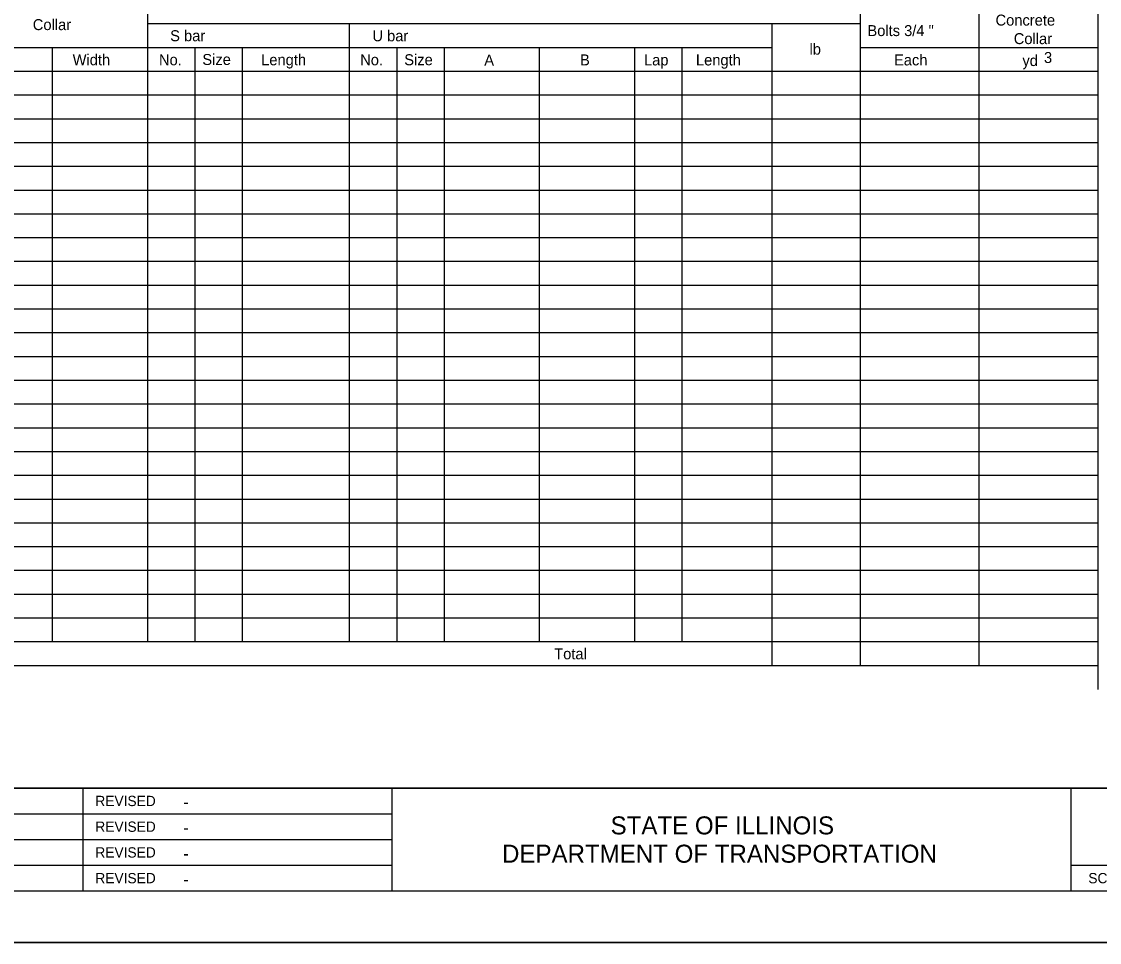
# Model space of a CAD drawing. Extents: x 53821 to 55221, y 43104 to 43593.
# Drawn here: x 54752.4 to 54961.8, y 43103.6 to 43282.6 of the extents above; entities that cross this region are included whole.
import ezdxf

# ---------------------------------------------------------------- set-up
doc = ezdxf.new("R2010")
doc.units = 0
for name, color, linetype in [('Design_EX_Roadway Notes', 7, 'Continuous'), ('Level 48', 7, 'Continuous'), ('Sheets_50 Reference Boundary', 7, 'Continuous'), ('Sheets_General Details', 7, 'Continuous'), ('Sheets_Printer Plotting Border', 7, 'Continuous')]:
    doc.layers.add(name, color=color, linetype=linetype)

msp = doc.modelspace()

# ---------------------------------------------------------------- linework, layer by layer
at = {"layer": 'Design_EX_Roadway Notes'}
for p, q in [((54776.84, 43288.1), (54776.84, 43226.74)), ((54915.41, 43226.74), (54915.41, 43288.1)), ((54938.5, 43226.74), (54938.5, 43288.1)), ((54961.6, 43157.45), (54961.6, 43288.1)), ((54776.84, 43282.16), (54915.41, 43282.16)), ((54816.1, 43226.74), (54816.1, 43282.16)), ((54898.25, 43226.74), (54898.25, 43282.16)), ((54691.39, 43277.54), (54898.25, 43277.54)), ((54758.36, 43226.74), (54758.36, 43277.54)), ((54786.08, 43226.74), (54786.08, 43277.54)), ((54795.31, 43226.74), (54795.31, 43277.54)), ((54825.34, 43226.74), (54825.34, 43277.54)), ((54834.58, 43226.74), (54834.58, 43277.54)), ((54853.05, 43226.74), (54853.05, 43277.54)), ((54871.53, 43226.74), (54871.53, 43277.54)), ((54880.76, 43226.74), (54880.76, 43277.54)), ((54915.41, 43277.54), (54961.6, 43277.54)), ((54638.27, 43272.93), (54961.6, 43272.93)), ((54638.27, 43268.31), (54961.6, 43268.31)), ((54638.27, 43263.69), (54961.6, 43263.69)), ((54638.27, 43259.07), (54961.6, 43259.07)), ((54638.27, 43254.45), (54961.6, 43254.45)), ((54638.27, 43249.83), (54961.6, 43249.83)), ((54638.27, 43245.21), (54961.6, 43245.21)), ((54638.27, 43240.59), (54961.6, 43240.59)), ((54638.27, 43235.97), (54961.6, 43235.97)), ((54638.27, 43231.36), (54961.6, 43231.36)), ((54638.27, 43226.74), (54961.6, 43226.74)), ((54758.36, 43180.54), (54758.36, 43226.74)), ((54776.84, 43226.74), (54776.84, 43180.54)), ((54786.08, 43180.54), (54786.08, 43226.74)), ((54795.31, 43180.54), (54795.31, 43226.74)), ((54816.1, 43180.54), (54816.1, 43226.74)), ((54825.34, 43180.54), (54825.34, 43226.74)), ((54834.58, 43180.54), (54834.58, 43226.74)), ((54853.05, 43180.54), (54853.05, 43226.74)), ((54871.53, 43180.54), (54871.53, 43226.74)), ((54880.76, 43180.54), (54880.76, 43226.74)), ((54898.25, 43180.54), (54898.25, 43226.74)), ((54915.41, 43180.54), (54915.41, 43226.74)), ((54938.5, 43180.54), (54938.5, 43226.74)), ((54638.27, 43222.12), (54961.6, 43222.12)), ((54638.27, 43217.5), (54961.6, 43217.5)), ((54638.27, 43212.88), (54961.6, 43212.88)), ((54638.27, 43208.26), (54961.6, 43208.26)), ((54638.27, 43203.64), (54961.6, 43203.64)), ((54638.27, 43199.02), (54961.6, 43199.02)), ((54638.27, 43194.4), (54961.6, 43194.4)), ((54638.27, 43189.78), (54961.6, 43189.78)), ((54638.27, 43185.17), (54961.6, 43185.17)), ((54638.27, 43180.54), (54961.6, 43180.54)), ((54758.36, 43162.07), (54758.36, 43180.54)), ((54776.84, 43180.54), (54776.84, 43162.07)), ((54786.08, 43162.07), (54786.08, 43180.54)), ((54795.31, 43162.07), (54795.31, 43180.54)), ((54816.1, 43162.07), (54816.1, 43180.54)), ((54825.34, 43162.07), (54825.34, 43180.54)), ((54834.58, 43162.07), (54834.58, 43180.54)), ((54853.05, 43162.07), (54853.05, 43180.54)), ((54871.53, 43162.07), (54871.53, 43180.54)), ((54880.76, 43162.07), (54880.76, 43180.54)), ((54898.25, 43157.45), (54898.25, 43180.54)), ((54915.41, 43157.45), (54915.41, 43180.54)), ((54938.5, 43157.45), (54938.5, 43180.54)), ((54638.27, 43175.93), (54961.6, 43175.93)), ((54638.27, 43171.31), (54961.6, 43171.31)), ((54638.27, 43166.69), (54961.6, 43166.69)), ((54638.27, 43162.07), (54961.6, 43162.07)), ((54638.27, 43157.45), (54961.6, 43157.45))]:
    msp.add_line(p, q, dxfattribs=at)
at = {"layer": 'Level 48'}
msp.add_lwpolyline([(54540.81, 43543.6), (55220.81, 43543.6), (55220.81, 43103.6), (54540.81, 43103.6)], close=True, dxfattribs=at)
at = {"layer": 'Sheets_50 Reference Boundary'}
msp.add_lwpolyline([(54580.81, 43533.6), (55210.81, 43533.6), (55210.81, 43133.6), (54580.81, 43133.6)], close=True, dxfattribs=at)
at = {"layer": 'Sheets_General Details'}
for p, q in [((54961.6, 43152.77), (54961.6, 43371.72)), ((54580.81, 43133.6), (55210.81, 43133.6)), ((54764.3, 43133.6), (54764.3, 43113.6)), ((54824.3, 43133.6), (54824.3, 43113.6)), ((54956.3, 43133.6), (54956.3, 43113.6)), ((54640.3, 43128.6), (54824.3, 43128.6)), ((54640.3, 43123.6), (54824.3, 43123.6)), ((54640.3, 43118.6), (54824.3, 43118.6)), ((54956.3, 43118.6), (55110.3, 43118.6)), ((55220.81, 43103.6), (54540.81, 43103.6))]:
    msp.add_line(p, q, dxfattribs=at)
msp.add_lwpolyline([(54580.81, 43533.6), (55210.81, 43533.6), (55210.81, 43113.6), (54580.81, 43113.6)], close=True, dxfattribs=at)
at = {"layer": 'Sheets_Printer Plotting Border'}
msp.add_lwpolyline([(54540.81, 43103.6), (55220.81, 43103.6), (55220.81, 43543.6), (54540.81, 43543.6)], close=True, dxfattribs=at)

# ---------------------------------------------------------------- texts
at = {"layer": 'Design_EX_Roadway Notes'}
for s, height, p in [('Collar', 2.133, (54754.55, 43280.9)), ('Concrete', 2.133, (54941.65, 43281.78)), ('S bar', 2.133, (54781.24, 43278.75)), ('U bar', 2.133, (54820.55, 43278.73)), ('Bolts 3/4 "', 2.1333, (54916.75, 43279.74)), ('Collar', 2.133, (54945.19, 43278.18)), ('lb', 2.133, (54905.5, 43276.14)), ('3', 2.13, (54951.07, 43274.51)), ('Width', 2.133, (54762.29, 43274.07)), ('No.', 2.133, (54779.07, 43274.07)), ('Size', 2.133, (54787.5, 43274.13)), ('Length', 2.133, (54798.93, 43274.07)), ('No.', 2.133, (54818.17, 43274.07)), ('Size', 2.133, (54826.74, 43274.08)), ('A', 2.13, (54842.29, 43274.01)), ('B', 2.13, (54860.9, 43274.05)), ('Lap', 2.133, (54873.33, 43274.04)), ('Length', 2.133, (54883.43, 43274.04)), ('Each', 2.133, (54921.92, 43274.04)), ('yd', 2.133, (54946.87, 43273.92)), ('Total', 2.133, (54855.88, 43158.63))]:
    msp.add_text(s, height=height, dxfattribs=at).set_placement(p)
at = {"layer": 'Sheets_General Details'}
for s, height, p in [('REVISED', 2, (54766.7, 43130.1)), ('-', 2.4, (54783.78, 43129.7)), ('STATE OF ILLINOIS', 3.5, (54866.84, 43124.6)), ('REVISED', 2, (54766.7, 43125.1)), ('-', 2.4, (54783.78, 43124.7)), ('REVISED', 2, (54766.7, 43120.1)), ('DEPARTMENT OF TRANSPORTATION', 3.5, (54845.74, 43119.1)), ('-', 2.4, (54783.78, 43119.7)), ('REVISED', 2, (54766.7, 43115.1)), ('-', 2.4, (54783.78, 43114.7)), ('SCALE:          ', 2, (54959.68, 43115.1))]:
    msp.add_text(s, height=height, dxfattribs=at).set_placement(p)

doc.saveas('drawing.dxf')
